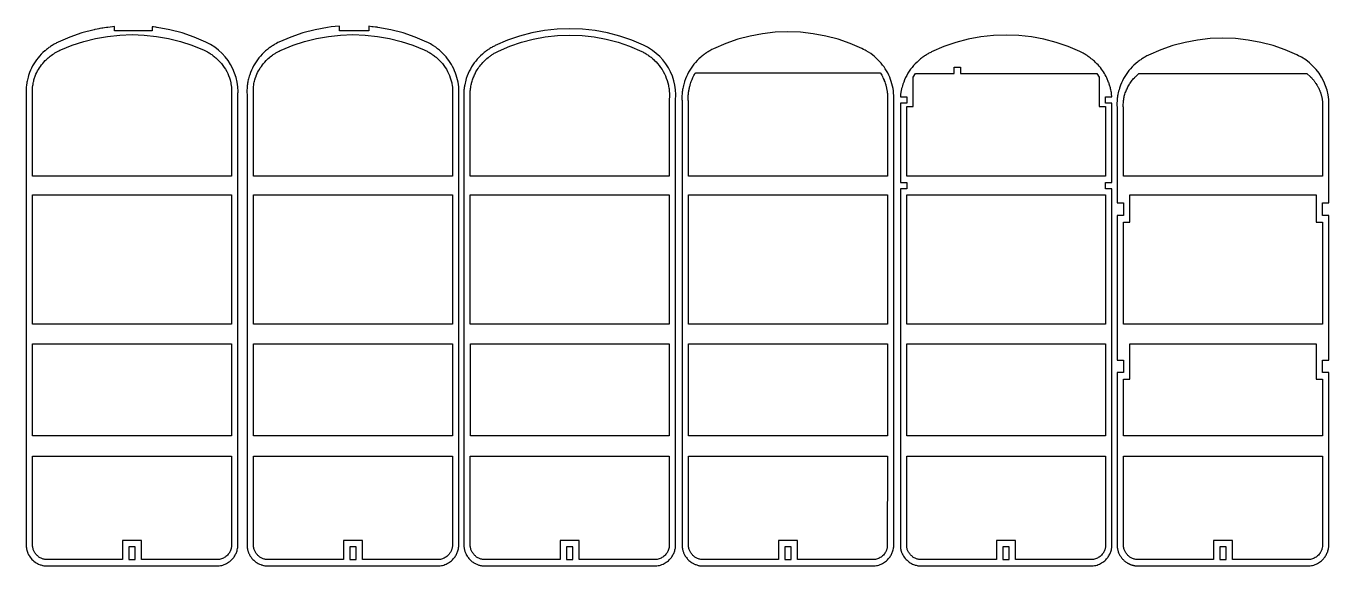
# Model space of a CAD drawing. Extents: x -0.2 to 42.7, y -68.2 to -33.5.
# Drawn here: x 16.96 to 42.67, y -68.17 to -57.53 of the extents above; entities that cross this region are included whole.
import ezdxf

# ---------------------------------------------------------------- set-up
doc = ezdxf.new("R2010")
doc.units = 0
doc.layers.get('0').update_dxf_attribs({"linetype": 'CONTINUOUS'})
doc.layers.add('SECTIONCUTEDGES', color=18, linetype='CONTINUOUS')

msp = doc.modelspace()

# ---------------------------------------------------------------- linework, layer by layer
msp.add_lwpolyline([(23.347, -68.049), (23.472, -68.049), (23.472, -67.799), (23.347, -67.799)], close=True)
at = {"layer": 'SECTIONCUTEDGES'}
for points in [[(17.207, -68.137), (17.237, -68.15), (17.251, -68.154), (17.271, -68.16), (17.285, -68.164), (17.294, -68.166), (17.313, -68.17), (17.332, -68.172), (17.344, -68.173), (17.354, -68.174), (20.749, -68.174), (20.772, -68.172), (20.796, -68.168), (20.821, -68.163), (20.845, -68.157), (20.869, -68.149), (20.892, -68.139), (20.915, -68.128), (20.937, -68.116), (20.958, -68.103), (20.978, -68.088), (20.997, -68.072), (21.016, -68.055), (21.033, -68.037), (21.045, -68.022), (21.057, -68.008), (21.067, -67.993), (21.078, -67.977), (21.087, -67.961), (21.096, -67.944), (21.104, -67.928), (21.111, -67.91), (21.118, -67.893), (21.123, -67.875), (21.128, -67.857), (21.134, -67.829), (21.137, -67.809), (21.138, -67.797), (21.139, -58.923), (21.14, -58.892), (21.142, -58.852), (21.143, -58.829), (21.143, -58.816), (21.138, -58.723), (21.125, -58.631), (21.105, -58.541), (21.076, -58.452), (21.04, -58.367), (20.997, -58.284), (20.947, -58.206), (20.891, -58.132), (20.828, -58.064), (20.76, -58.001), (20.686, -57.944), (20.601, -57.89), (20.587, -57.882), (20.545, -57.86), (20.51, -57.843), (20.278, -57.744), (20.041, -57.662), (19.798, -57.598), (19.549, -57.552), (19.543, -57.551), (19.518, -57.548), (19.475, -57.544), (19.446, -57.541), (19.446, -57.621), (18.707, -57.621), (18.707, -57.535), (18.667, -57.54), (18.573, -57.551), (18.546, -57.555), (18.509, -57.56), (18.472, -57.566), (18.453, -57.569), (18.416, -57.575), (18.398, -57.579), (18.361, -57.586), (18.314, -57.596), (18.304, -57.598), (18.062, -57.662), (17.824, -57.744), (17.594, -57.843), (17.581, -57.849), (17.563, -57.858), (17.546, -57.867), (17.529, -57.876), (17.512, -57.886), (17.494, -57.896), (17.478, -57.906), (17.461, -57.917), (17.444, -57.928), (17.428, -57.939), (17.412, -57.95), (17.395, -57.962), (17.38, -57.974), (17.364, -57.986), (17.334, -58.011), (17.33, -58.015), (17.293, -58.048), (17.259, -58.082), (17.227, -58.117), (17.196, -58.153), (17.167, -58.191), (17.14, -58.23), (17.114, -58.271), (17.09, -58.312), (17.068, -58.355), (17.048, -58.398), (17.03, -58.442), (17.011, -58.498), (17.001, -58.531), (16.993, -58.561), (16.987, -58.584), (16.981, -58.614), (16.977, -58.633), (16.975, -58.644), (16.972, -58.666), (16.97, -58.677), (16.967, -58.7), (16.965, -58.722), (16.963, -58.745), (16.962, -58.756), (16.96, -58.785), (16.96, -58.808), (16.96, -58.838), (16.96, -58.851), (16.962, -58.872), (16.963, -58.889), (16.964, -58.919), (16.964, -58.927), (16.965, -67.803), (16.966, -67.812), (16.968, -67.825), (16.969, -67.836), (16.971, -67.846), (16.974, -67.857), (16.976, -67.867), (16.979, -67.877), (16.982, -67.887), (16.986, -67.897), (16.989, -67.907), (16.993, -67.917), (16.997, -67.927), (17.002, -67.936), (17.011, -67.954), (17.013, -67.958), (17.027, -67.981), (17.042, -68.003), (17.059, -68.025), (17.077, -68.045), (17.096, -68.063), (17.116, -68.081), (17.137, -68.097), (17.16, -68.112), (17.183, -68.125)], [(21.566, -68.137), (21.592, -68.148), (21.599, -68.151), (21.61, -68.155), (21.627, -68.16), (21.643, -68.164), (21.653, -68.166), (21.671, -68.17), (21.69, -68.172), (21.702, -68.173), (21.712, -68.174), (25.108, -68.174), (25.13, -68.172), (25.155, -68.168), (25.179, -68.163), (25.204, -68.157), (25.227, -68.149), (25.251, -68.139), (25.273, -68.128), (25.295, -68.116), (25.316, -68.103), (25.336, -68.088), (25.356, -68.072), (25.374, -68.055), (25.391, -68.037), (25.404, -68.022), (25.415, -68.008), (25.426, -67.993), (25.436, -67.977), (25.446, -67.961), (25.454, -67.944), (25.462, -67.928), (25.47, -67.91), (25.476, -67.893), (25.482, -67.875), (25.487, -67.857), (25.491, -67.836), (25.494, -67.822), (25.496, -67.805), (25.497, -67.797), (25.497, -58.927), (25.498, -58.899), (25.499, -58.885), (25.501, -58.853), (25.501, -58.848), (25.502, -58.825), (25.502, -58.816), (25.5, -58.769), (25.497, -58.723), (25.491, -58.677), (25.484, -58.631), (25.474, -58.586), (25.463, -58.541), (25.45, -58.496), (25.435, -58.452), (25.418, -58.409), (25.399, -58.367), (25.378, -58.325), (25.356, -58.284), (25.332, -58.245), (25.306, -58.206), (25.278, -58.169), (25.249, -58.132), (25.219, -58.097), (25.186, -58.064), (25.153, -58.032), (25.118, -58.001), (25.082, -57.972), (25.045, -57.944), (25.002, -57.916), (24.989, -57.908), (24.969, -57.896), (24.938, -57.878), (24.888, -57.852), (24.868, -57.843), (24.637, -57.744), (24.4, -57.662), (24.157, -57.598), (23.901, -57.551), (23.887, -57.549), (23.855, -57.545), (23.808, -57.54), (23.783, -57.538), (23.723, -57.531), (23.723, -57.621), (23.147, -57.621), (23.147, -57.526), (23.061, -57.535), (22.984, -57.543), (22.911, -57.552), (22.663, -57.598), (22.42, -57.662), (22.183, -57.744), (21.946, -57.846), (21.931, -57.853), (21.905, -57.867), (21.887, -57.876), (21.87, -57.886), (21.853, -57.896), (21.836, -57.906), (21.819, -57.917), (21.803, -57.928), (21.786, -57.939), (21.77, -57.95), (21.754, -57.962), (21.738, -57.974), (21.722, -57.986), (21.702, -58.003), (21.687, -58.016), (21.651, -58.048), (21.618, -58.082), (21.585, -58.117), (21.554, -58.153), (21.525, -58.191), (21.498, -58.23), (21.472, -58.271), (21.449, -58.312), (21.427, -58.355), (21.407, -58.398), (21.389, -58.442), (21.373, -58.487), (21.363, -58.516), (21.357, -58.539), (21.349, -58.569), (21.346, -58.584), (21.339, -58.614), (21.336, -58.633), (21.332, -58.655), (21.328, -58.677), (21.326, -58.7), (21.323, -58.722), (21.322, -58.733), (21.32, -58.756), (21.319, -58.785), (21.318, -58.796), (21.318, -58.829), (21.318, -58.842), (21.32, -58.868), (21.322, -58.902), (21.323, -58.914), (21.323, -58.927), (21.323, -67.8), (21.324, -67.807), (21.325, -67.819), (21.328, -67.836), (21.33, -67.846), (21.332, -67.857), (21.335, -67.867), (21.337, -67.877), (21.341, -67.887), (21.344, -67.897), (21.348, -67.907), (21.352, -67.917), (21.356, -67.927), (21.36, -67.936), (21.366, -67.948), (21.371, -67.958), (21.385, -67.981), (21.4, -68.003), (21.417, -68.025), (21.435, -68.045), (21.454, -68.063), (21.474, -68.081), (21.496, -68.097), (21.518, -68.112), (21.541, -68.125)], [(25.867, -68.147), (25.881, -68.152), (25.895, -68.157), (25.91, -68.161), (25.924, -68.164), (25.939, -68.167), (25.954, -68.17), (25.968, -68.172), (25.991, -68.174), (29.387, -68.174), (29.409, -68.172), (29.434, -68.168), (29.459, -68.163), (29.483, -68.157), (29.507, -68.149), (29.53, -68.139), (29.552, -68.128), (29.574, -68.116), (29.595, -68.103), (29.616, -68.088), (29.635, -68.072), (29.653, -68.055), (29.671, -68.037), (29.683, -68.022), (29.694, -68.008), (29.705, -67.993), (29.715, -67.977), (29.725, -67.961), (29.733, -67.944), (29.741, -67.928), (29.749, -67.91), (29.755, -67.893), (29.761, -67.875), (29.766, -67.857), (29.77, -67.836), (29.773, -67.824), (29.775, -67.806), (29.776, -67.797), (29.776, -58.985), (29.777, -58.954), (29.78, -58.914), (29.781, -58.892), (29.781, -58.878), (29.776, -58.786), (29.763, -58.694), (29.742, -58.603), (29.714, -58.515), (29.678, -58.429), (29.635, -58.347), (29.585, -58.269), (29.528, -58.195), (29.466, -58.126), (29.397, -58.064), (29.324, -58.007), (29.244, -57.955), (29.224, -57.944), (29.2, -57.932), (29.158, -57.911), (29.147, -57.905), (28.916, -57.806), (28.679, -57.725), (28.436, -57.661), (28.189, -57.615), (27.94, -57.587), (27.689, -57.578), (27.438, -57.587), (27.189, -57.615), (26.942, -57.661), (26.699, -57.725), (26.462, -57.806), (26.22, -57.911), (26.203, -57.919), (26.184, -57.929), (26.167, -57.938), (26.149, -57.948), (26.132, -57.958), (26.115, -57.969), (26.098, -57.979), (26.082, -57.99), (26.065, -58.001), (26.049, -58.013), (26.033, -58.024), (26.017, -58.036), (26.002, -58.049), (25.973, -58.072), (25.967, -58.077), (25.931, -58.11), (25.897, -58.144), (25.864, -58.179), (25.834, -58.216), (25.805, -58.254), (25.777, -58.293), (25.752, -58.333), (25.728, -58.375), (25.706, -58.417), (25.686, -58.46), (25.668, -58.505), (25.648, -58.561), (25.638, -58.594), (25.63, -58.624), (25.623, -58.654), (25.617, -58.684), (25.613, -58.707), (25.611, -58.718), (25.608, -58.74), (25.605, -58.762), (25.602, -58.785), (25.601, -58.796), (25.599, -58.818), (25.599, -58.83), (25.598, -58.859), (25.597, -58.892), (25.598, -58.9), (25.599, -58.926), (25.601, -58.956), (25.602, -58.985), (25.602, -67.8), (25.604, -67.813), (25.605, -67.827), (25.608, -67.84), (25.61, -67.853), (25.614, -67.866), (25.617, -67.879), (25.621, -67.892), (25.626, -67.904), (25.631, -67.917), (25.636, -67.929), (25.642, -67.941), (25.648, -67.953), (25.654, -67.965), (25.664, -67.981), (25.675, -67.996), (25.686, -68.011), (25.698, -68.026), (25.71, -68.04), (25.723, -68.053), (25.737, -68.066), (25.751, -68.078), (25.765, -68.09), (25.781, -68.101), (25.796, -68.111), (25.812, -68.121), (25.826, -68.128), (25.839, -68.135), (25.853, -68.141)], [(17.089, -60.485), (17.09, -58.728), (17.093, -58.7), (17.097, -58.676), (17.101, -58.651), (17.106, -58.627), (17.11, -58.611), (17.116, -58.588), (17.123, -58.565), (17.14, -58.515), (17.156, -58.476), (17.171, -58.443), (17.188, -58.411), (17.205, -58.38), (17.224, -58.349), (17.245, -58.32), (17.266, -58.29), (17.289, -58.262), (17.313, -58.235), (17.338, -58.208), (17.356, -58.191), (17.361, -58.185), (17.385, -58.163), (17.399, -58.151), (17.414, -58.139), (17.436, -58.121), (17.458, -58.105), (17.48, -58.089), (17.505, -58.072), (17.515, -58.065), (17.53, -58.056), (17.556, -58.041), (17.566, -58.035), (17.592, -58.021), (17.608, -58.013), (17.628, -58.003), (17.644, -57.996), (17.869, -57.904), (18.098, -57.829), (18.332, -57.771), (18.57, -57.729), (18.81, -57.703), (19.051, -57.695), (19.293, -57.703), (19.533, -57.729), (19.771, -57.771), (20.005, -57.829), (20.233, -57.904), (20.475, -58.003), (20.504, -58.017), (20.524, -58.028), (20.541, -58.037), (20.558, -58.047), (20.575, -58.057), (20.591, -58.068), (20.608, -58.078), (20.624, -58.089), (20.64, -58.101), (20.655, -58.112), (20.671, -58.124), (20.686, -58.136), (20.703, -58.15), (20.72, -58.165), (20.754, -58.197), (20.787, -58.231), (20.817, -58.266), (20.846, -58.302), (20.872, -58.34), (20.897, -58.379), (20.919, -58.419), (20.939, -58.46), (20.957, -58.502), (20.973, -58.545), (20.987, -58.589), (21, -58.645), (21.004, -58.662), (21.01, -58.697), (21.014, -58.73), (21.014, -60.485)], [(21.448, -60.485), (21.448, -58.729), (21.449, -58.717), (21.453, -58.692), (21.454, -58.684), (21.458, -58.659), (21.463, -58.635), (21.469, -58.611), (21.475, -58.588), (21.482, -58.565), (21.483, -58.56), (21.499, -58.515), (21.501, -58.509), (21.515, -58.476), (21.53, -58.443), (21.546, -58.411), (21.564, -58.38), (21.583, -58.349), (21.603, -58.32), (21.624, -58.29), (21.647, -58.262), (21.671, -58.235), (21.7, -58.204), (21.719, -58.185), (21.74, -58.167), (21.762, -58.148), (21.779, -58.133), (21.801, -58.116), (21.824, -58.099), (21.839, -58.089), (21.864, -58.072), (21.874, -58.065), (21.889, -58.056), (21.914, -58.041), (21.929, -58.032), (21.956, -58.019), (21.977, -58.008), (21.997, -57.998), (22.228, -57.904), (22.456, -57.829), (22.69, -57.771), (22.928, -57.729), (23.168, -57.703), (23.41, -57.695), (23.651, -57.703), (23.892, -57.729), (24.129, -57.771), (24.363, -57.829), (24.592, -57.904), (24.817, -57.996), (24.827, -58), (24.844, -58.008), (24.859, -58.016), (24.873, -58.023), (24.891, -58.033), (24.908, -58.042), (24.925, -58.052), (24.941, -58.062), (24.958, -58.073), (24.974, -58.084), (24.99, -58.095), (25.006, -58.106), (25.021, -58.118), (25.037, -58.13), (25.052, -58.142), (25.063, -58.152), (25.079, -58.166), (25.113, -58.197), (25.145, -58.231), (25.176, -58.266), (25.204, -58.302), (25.231, -58.34), (25.255, -58.379), (25.278, -58.419), (25.298, -58.46), (25.316, -58.502), (25.332, -58.545), (25.345, -58.589), (25.359, -58.645), (25.363, -58.668), (25.367, -58.692), (25.369, -58.701), (25.372, -58.729), (25.372, -60.485)], [(25.727, -60.485), (25.722, -58.883), (25.722, -58.866), (25.724, -58.843), (25.727, -58.801), (25.729, -58.784), (25.732, -58.76), (25.736, -58.736), (25.74, -58.712), (25.745, -58.688), (25.75, -58.664), (25.753, -58.652), (25.759, -58.631), (25.765, -58.61), (25.771, -58.589), (25.778, -58.569), (25.785, -58.548), (25.793, -58.528), (25.802, -58.508), (25.81, -58.488), (25.82, -58.469), (25.829, -58.45), (25.839, -58.43), (25.85, -58.412), (25.865, -58.386), (25.881, -58.362), (25.897, -58.338), (25.915, -58.314), (25.933, -58.291), (25.951, -58.268), (25.971, -58.247), (25.991, -58.225), (26.012, -58.205), (26.033, -58.185), (26.055, -58.166), (26.078, -58.147), (26.091, -58.137), (26.104, -58.127), (26.117, -58.117), (26.131, -58.108), (26.144, -58.098), (26.158, -58.089), (26.172, -58.08), (26.186, -58.072), (26.2, -58.063), (26.214, -58.055), (26.229, -58.047), (26.259, -58.031), (26.282, -58.02), (26.507, -57.923), (26.736, -57.844), (26.969, -57.783), (27.207, -57.738), (27.447, -57.712), (27.689, -57.703), (27.931, -57.712), (28.171, -57.738), (28.409, -57.783), (28.642, -57.844), (28.871, -57.923), (29.11, -58.026), (29.13, -58.036), (29.144, -58.044), (29.161, -58.053), (29.178, -58.063), (29.195, -58.074), (29.212, -58.084), (29.229, -58.095), (29.245, -58.106), (29.261, -58.118), (29.277, -58.13), (29.293, -58.142), (29.308, -58.155), (29.323, -58.167), (29.353, -58.194), (29.358, -58.198), (29.392, -58.232), (29.424, -58.267), (29.455, -58.304), (29.483, -58.342), (29.51, -58.382), (29.534, -58.423), (29.557, -58.465), (29.577, -58.509), (29.595, -58.553), (29.611, -58.598), (29.624, -58.644), (29.635, -58.69), (29.641, -58.716), (29.645, -58.743), (29.648, -58.764), (29.651, -58.791), (29.654, -58.818), (29.655, -58.847), (29.656, -58.864), (29.656, -58.891), (29.656, -58.914), (29.652, -58.976), (29.651, -58.99), (29.651, -60.485)], [(30.166, -68.144), (30.18, -68.149), (30.194, -68.154), (30.208, -68.159), (30.223, -68.163), (30.237, -68.166), (30.252, -68.169), (30.266, -68.171), (30.281, -68.173), (30.297, -68.174), (33.693, -68.174), (33.715, -68.172), (33.74, -68.168), (33.764, -68.163), (33.788, -68.157), (33.812, -68.149), (33.835, -68.139), (33.858, -68.128), (33.88, -68.116), (33.901, -68.103), (33.921, -68.088), (33.941, -68.072), (33.959, -68.055), (33.976, -68.037), (33.988, -68.022), (34, -68.008), (34.011, -67.993), (34.021, -67.977), (34.03, -67.961), (34.039, -67.944), (34.047, -67.928), (34.054, -67.91), (34.061, -67.893), (34.066, -67.875), (34.071, -67.857), (34.078, -67.827), (34.08, -67.817), (34.082, -67.797), (34.082, -59.047), (34.083, -59.02), (34.086, -58.978), (34.086, -58.955), (34.086, -58.941), (34.085, -58.894), (34.081, -58.848), (34.076, -58.802), (34.069, -58.756), (34.059, -58.711), (34.048, -58.666), (34.035, -58.621), (34.02, -58.577), (34.003, -58.534), (33.984, -58.491), (33.963, -58.45), (33.941, -58.409), (33.916, -58.37), (33.891, -58.331), (33.863, -58.294), (33.834, -58.257), (33.803, -58.222), (33.771, -58.189), (33.738, -58.157), (33.703, -58.126), (33.667, -58.097), (33.629, -58.069), (33.585, -58.04), (33.537, -58.011), (33.517, -58), (33.487, -57.985), (33.452, -57.968), (33.222, -57.869), (32.984, -57.787), (32.742, -57.723), (32.495, -57.677), (32.245, -57.649), (31.995, -57.64), (31.744, -57.649), (31.494, -57.677), (31.248, -57.723), (31.005, -57.787), (30.768, -57.869), (30.523, -57.975), (30.494, -57.989), (30.472, -58.001), (30.455, -58.011), (30.438, -58.021), (30.421, -58.031), (30.404, -58.042), (30.387, -58.053), (30.371, -58.064), (30.355, -58.075), (30.339, -58.087), (30.323, -58.099), (30.307, -58.111), (30.288, -58.127), (30.273, -58.14), (30.236, -58.173), (30.202, -58.207), (30.17, -58.242), (30.139, -58.278), (30.11, -58.316), (30.083, -58.355), (30.057, -58.396), (30.033, -58.437), (30.011, -58.48), (29.992, -58.523), (29.974, -58.567), (29.955, -58.619), (29.944, -58.656), (29.94, -58.671), (29.932, -58.701), (29.925, -58.732), (29.92, -58.758), (29.917, -58.78), (29.913, -58.802), (29.91, -58.825), (29.908, -58.847), (29.906, -58.869), (29.904, -58.898), (29.903, -58.915), (29.903, -58.944), (29.903, -58.971), (29.905, -58.997), (29.907, -59.027), (29.908, -59.052), (29.908, -67.797), (29.908, -67.806), (29.909, -67.813), (29.911, -67.827), (29.913, -67.84), (29.916, -67.853), (29.919, -67.866), (29.923, -67.879), (29.927, -67.892), (29.931, -67.904), (29.936, -67.917), (29.942, -67.929), (29.947, -67.941), (29.953, -67.953), (29.96, -67.965), (29.97, -67.981), (29.98, -67.996), (29.991, -68.011), (30.003, -68.026), (30.016, -68.04), (30.029, -68.053), (30.042, -68.066), (30.056, -68.078), (30.071, -68.09), (30.086, -68.101), (30.102, -68.111), (30.118, -68.121), (30.131, -68.128), (30.138, -68.131), (30.152, -68.138)], [(34.495, -68.153), (34.508, -68.157), (34.527, -68.162), (34.543, -68.166), (34.557, -68.169), (34.576, -68.172), (34.581, -68.172), (34.6, -68.174), (34.602, -68.174), (37.998, -68.174), (38.02, -68.172), (38.045, -68.168), (38.07, -68.163), (38.094, -68.157), (38.118, -68.149), (38.141, -68.139), (38.164, -68.128), (38.185, -68.116), (38.207, -68.103), (38.227, -68.088), (38.246, -68.072), (38.265, -68.055), (38.282, -68.037), (38.294, -68.022), (38.305, -68.008), (38.316, -67.993), (38.326, -67.977), (38.336, -67.961), (38.345, -67.944), (38.353, -67.928), (38.36, -67.91), (38.366, -67.893), (38.372, -67.875), (38.377, -67.857), (38.383, -67.827), (38.385, -67.814), (38.387, -67.8), (38.387, -67.797), (38.387, -60.733), (38.262, -60.733), (38.262, -60.608), (38.387, -60.608), (38.388, -59.046), (38.262, -59.046), (38.262, -58.921), (38.388, -58.921), (38.386, -58.909), (38.383, -58.873), (38.38, -58.856), (38.378, -58.835), (38.374, -58.814), (38.373, -58.807), (38.368, -58.785), (38.363, -58.764), (38.359, -58.745), (38.354, -58.727), (38.348, -58.709), (38.343, -58.691), (38.337, -58.673), (38.331, -58.655), (38.324, -58.637), (38.317, -58.619), (38.31, -58.602), (38.303, -58.584), (38.295, -58.567), (38.287, -58.55), (38.272, -58.519), (38.256, -58.488), (38.239, -58.459), (38.22, -58.429), (38.201, -58.401), (38.181, -58.373), (38.16, -58.345), (38.138, -58.319), (38.115, -58.293), (38.092, -58.268), (38.067, -58.243), (38.042, -58.22), (38.022, -58.202), (38.003, -58.186), (37.982, -58.169), (37.961, -58.153), (37.94, -58.138), (37.919, -58.123), (37.897, -58.108), (37.875, -58.094), (37.853, -58.08), (37.841, -58.074), (37.818, -58.061), (37.795, -58.049), (37.758, -58.03), (37.527, -57.931), (37.29, -57.85), (37.047, -57.786), (36.801, -57.74), (36.551, -57.712), (36.3, -57.703), (36.049, -57.712), (35.8, -57.74), (35.553, -57.786), (35.311, -57.85), (35.073, -57.931), (34.83, -58.036), (34.812, -58.045), (34.795, -58.054), (34.778, -58.063), (34.76, -58.073), (34.743, -58.083), (34.726, -58.093), (34.71, -58.104), (34.693, -58.115), (34.677, -58.126), (34.66, -58.138), (34.644, -58.149), (34.628, -58.161), (34.613, -58.174), (34.596, -58.187), (34.577, -58.203), (34.542, -58.235), (34.508, -58.269), (34.476, -58.304), (34.445, -58.341), (34.416, -58.379), (34.388, -58.418), (34.363, -58.458), (34.339, -58.5), (34.317, -58.542), (34.297, -58.585), (34.279, -58.63), (34.263, -58.675), (34.253, -58.706), (34.246, -58.731), (34.239, -58.76), (34.237, -58.767), (34.23, -58.797), (34.225, -58.827), (34.223, -58.836), (34.218, -58.87), (34.215, -58.905), (34.213, -58.921), (34.338, -58.921), (34.338, -59.046), (34.213, -59.046), (34.213, -60.608), (34.338, -60.608), (34.338, -60.733), (34.213, -60.733), (34.213, -67.8), (34.215, -67.812), (34.216, -67.825), (34.218, -67.836), (34.22, -67.846), (34.222, -67.857), (34.225, -67.867), (34.228, -67.877), (34.231, -67.887), (34.234, -67.897), (34.238, -67.907), (34.242, -67.917), (34.246, -67.927), (34.25, -67.936), (34.262, -67.958), (34.276, -67.981), (34.291, -68.003), (34.307, -68.025), (34.325, -68.045), (34.345, -68.063), (34.365, -68.081), (34.386, -68.097), (34.409, -68.112), (34.432, -68.125), (34.456, -68.137)], [(38.79, -68.158), (38.798, -68.16), (38.807, -68.162), (38.815, -68.164), (38.823, -68.166), (38.831, -68.168), (38.84, -68.169), (38.848, -68.171), (38.857, -68.172), (38.865, -68.173), (38.879, -68.174), (42.277, -68.174), (42.3, -68.172), (42.324, -68.168), (42.349, -68.163), (42.373, -68.157), (42.397, -68.149), (42.42, -68.139), (42.443, -68.128), (42.465, -68.116), (42.486, -68.103), (42.506, -68.088), (42.525, -68.072), (42.544, -68.055), (42.561, -68.037), (42.573, -68.022), (42.585, -68.008), (42.595, -67.993), (42.606, -67.977), (42.615, -67.961), (42.624, -67.944), (42.632, -67.928), (42.639, -67.91), (42.646, -67.893), (42.651, -67.875), (42.656, -67.857), (42.661, -67.834), (42.664, -67.817), (42.666, -67.801), (42.666, -67.797), (42.666, -64.362), (42.543, -64.362), (42.543, -64.113), (42.666, -64.113), (42.666, -61.264), (42.543, -61.264), (42.543, -61.015), (42.666, -61.015), (42.667, -59.173), (42.667, -59.164), (42.668, -59.133), (42.67, -59.101), (42.671, -59.079), (42.671, -59.066), (42.666, -58.973), (42.653, -58.881), (42.633, -58.79), (42.604, -58.702), (42.568, -58.616), (42.525, -58.534), (42.475, -58.456), (42.419, -58.382), (42.356, -58.314), (42.288, -58.251), (42.214, -58.194), (42.131, -58.141), (42.115, -58.132), (42.073, -58.11), (42.037, -58.093), (41.806, -57.994), (41.569, -57.912), (41.326, -57.848), (41.08, -57.802), (40.83, -57.774), (40.579, -57.765), (40.329, -57.774), (40.079, -57.802), (39.832, -57.848), (39.59, -57.912), (39.352, -57.994), (39.112, -58.097), (39.096, -58.105), (39.077, -58.115), (39.057, -58.126), (39.04, -58.136), (39.022, -58.146), (39.006, -58.156), (38.989, -58.167), (38.972, -58.177), (38.956, -58.189), (38.939, -58.2), (38.923, -58.212), (38.908, -58.224), (38.892, -58.236), (38.865, -58.259), (38.86, -58.263), (38.821, -58.298), (38.787, -58.331), (38.755, -58.367), (38.724, -58.403), (38.695, -58.441), (38.668, -58.48), (38.642, -58.521), (38.618, -58.562), (38.596, -58.604), (38.576, -58.648), (38.558, -58.692), (38.539, -58.748), (38.529, -58.781), (38.521, -58.811), (38.513, -58.841), (38.507, -58.872), (38.505, -58.883), (38.501, -58.905), (38.498, -58.927), (38.495, -58.95), (38.493, -58.972), (38.491, -58.994), (38.489, -59.023), (38.488, -59.035), (38.488, -59.063), (38.488, -59.079), (38.488, -59.101), (38.489, -59.113), (38.49, -59.13), (38.492, -59.16), (38.492, -59.177), (38.492, -61.015), (38.616, -61.015), (38.616, -61.264), (38.492, -61.264), (38.492, -64.113), (38.616, -64.113), (38.616, -64.362), (38.492, -64.362), (38.493, -67.802), (38.494, -67.81), (38.496, -67.828), (38.499, -67.842), (38.502, -67.857), (38.505, -67.871), (38.509, -67.885), (38.514, -67.899), (38.519, -67.913), (38.525, -67.927), (38.531, -67.94), (38.538, -67.953), (38.545, -67.966), (38.553, -67.978), (38.561, -67.991), (38.57, -68.004), (38.58, -68.016), (38.589, -68.028), (38.6, -68.039), (38.61, -68.05), (38.621, -68.061), (38.633, -68.071), (38.644, -68.081), (38.656, -68.09), (38.669, -68.099), (38.681, -68.108), (38.689, -68.112), (38.696, -68.117), (38.704, -68.121), (38.711, -68.125), (38.719, -68.129), (38.726, -68.133), (38.734, -68.137), (38.742, -68.14), (38.75, -68.144), (38.758, -68.147), (38.766, -68.15), (38.774, -68.153), (38.782, -68.155)], [(34.338, -60.485), (34.338, -59.115), (34.463, -59.115), (34.463, -58.534), (34.509, -58.461), (35.274, -58.461), (35.274, -58.336), (35.399, -58.336), (35.399, -58.461), (38.091, -58.461), (38.137, -58.534), (38.137, -59.115), (38.263, -59.115), (38.262, -60.485)], [(30.033, -60.485), (30.033, -59.049), (30.032, -59.036), (30.03, -59.007), (30.029, -58.99), (30.028, -58.978), (30.027, -58.953), (30.028, -58.935), (30.028, -58.917), (30.028, -58.908), (30.029, -58.889), (30.031, -58.871), (30.032, -58.854), (30.035, -58.828), (30.038, -58.811), (30.04, -58.794), (30.043, -58.777), (30.047, -58.761), (30.05, -58.744), (30.054, -58.728), (30.058, -58.711), (30.063, -58.695), (30.067, -58.678), (30.072, -58.662), (30.08, -58.638), (30.086, -58.621), (30.093, -58.604), (30.096, -58.596), (30.103, -58.58), (30.11, -58.563), (30.12, -58.541), (30.126, -58.529), (30.139, -58.504), (30.152, -58.48), (30.166, -58.455), (30.168, -58.452), (30.17, -58.449), (30.172, -58.448), (30.172, -58.448), (33.817, -58.448), (33.818, -58.449), (33.82, -58.451), (33.823, -58.454), (33.846, -58.496), (33.858, -58.519), (33.87, -58.544), (33.878, -58.561), (33.883, -58.572), (33.892, -58.594), (33.897, -58.605), (33.905, -58.628), (33.913, -58.65), (33.917, -58.662), (33.924, -58.685), (33.927, -58.697), (33.931, -58.71), (33.934, -58.723), (33.937, -58.735), (33.94, -58.748), (33.943, -58.761), (33.945, -58.774), (33.948, -58.787), (33.95, -58.8), (33.952, -58.813), (33.954, -58.826), (33.955, -58.839), (33.957, -58.858), (33.959, -58.877), (33.96, -58.896), (33.961, -58.905), (33.961, -58.924), (33.962, -58.943), (33.962, -58.965), (33.96, -58.99), (33.958, -59.015), (33.958, -59.031), (33.957, -59.052), (33.957, -60.485)], [(38.617, -60.485), (38.617, -59.177), (38.616, -59.154), (38.616, -59.142), (38.615, -59.131), (38.613, -59.112), (38.612, -59.092), (38.613, -59.063), (38.614, -59.037), (38.615, -59.026), (38.616, -59.012), (38.618, -58.993), (38.621, -58.974), (38.624, -58.955), (38.626, -58.946), (38.629, -58.928), (38.633, -58.909), (38.639, -58.887), (38.645, -58.866), (38.652, -58.844), (38.66, -58.823), (38.668, -58.802), (38.677, -58.782), (38.686, -58.762), (38.695, -58.742), (38.705, -58.723), (38.716, -58.704), (38.726, -58.685), (38.738, -58.667), (38.75, -58.649), (38.762, -58.631), (38.775, -58.613), (38.788, -58.596), (38.802, -58.579), (38.817, -58.561), (38.831, -58.546), (38.842, -58.534), (38.852, -58.524), (38.922, -58.461), (42.237, -58.461), (42.306, -58.524), (42.325, -58.543), (42.333, -58.552), (42.341, -58.561), (42.349, -58.571), (42.357, -58.58), (42.365, -58.589), (42.373, -58.599), (42.38, -58.609), (42.388, -58.619), (42.395, -58.629), (42.402, -58.639), (42.409, -58.649), (42.416, -58.659), (42.422, -58.669), (42.429, -58.68), (42.435, -58.69), (42.441, -58.701), (42.447, -58.712), (42.453, -58.722), (42.459, -58.733), (42.465, -58.744), (42.47, -58.755), (42.475, -58.766), (42.48, -58.777), (42.485, -58.789), (42.49, -58.799), (42.494, -58.81), (42.498, -58.821), (42.502, -58.832), (42.506, -58.843), (42.51, -58.854), (42.513, -58.865), (42.516, -58.876), (42.52, -58.888), (42.523, -58.899), (42.525, -58.91), (42.528, -58.921), (42.531, -58.933), (42.533, -58.944), (42.535, -58.956), (42.537, -58.967), (42.539, -58.978), (42.54, -58.99), (42.542, -59.002), (42.543, -59.013), (42.544, -59.025), (42.545, -59.036), (42.546, -59.048), (42.546, -59.066), (42.546, -59.088), (42.546, -59.117), (42.542, -59.174), (42.542, -60.485)], [(17.089, -63.408), (17.089, -60.857), (21.014, -60.857), (21.014, -63.408)], [(21.448, -63.408), (21.448, -60.856), (25.372, -60.857), (25.372, -63.408)], [(25.727, -63.408), (25.727, -60.857), (29.651, -60.857), (29.651, -63.408)], [(30.033, -63.408), (30.033, -60.857), (33.957, -60.857), (33.957, -63.408)], [(34.338, -63.408), (34.338, -60.857), (38.262, -60.857), (38.262, -63.408)], [(38.617, -63.408), (38.617, -61.392), (38.742, -61.392), (38.742, -60.857), (42.417, -60.857), (42.417, -61.392), (42.542, -61.392), (42.542, -63.408)], [(17.089, -65.605), (17.089, -63.794), (21.014, -63.794), (21.014, -65.605)], [(21.448, -65.605), (21.448, -63.794), (25.372, -63.794), (25.372, -65.605)], [(25.729, -65.605), (25.729, -63.794), (29.651, -63.794), (29.651, -65.605)], [(30.033, -65.605), (30.033, -63.794), (33.957, -63.794), (33.957, -65.605)], [(34.338, -65.605), (34.338, -63.794), (38.262, -63.794), (38.262, -65.605)], [(38.617, -65.605), (38.617, -64.49), (38.742, -64.49), (38.742, -63.794), (42.417, -63.794), (42.417, -64.49), (42.542, -64.49), (42.542, -65.605)], [(17.255, -68.022), (17.241, -68.014), (17.227, -68.006), (17.214, -67.998), (17.201, -67.988), (17.189, -67.978), (17.177, -67.968), (17.166, -67.956), (17.155, -67.944), (17.145, -67.931), (17.136, -67.918), (17.128, -67.905), (17.12, -67.891), (17.113, -67.876), (17.107, -67.862), (17.102, -67.847), (17.097, -67.831), (17.094, -67.816), (17.091, -67.799), (17.089, -67.789), (17.089, -66.008), (21.014, -66.009), (21.014, -67.788), (21.013, -67.796), (21.011, -67.806), (21.01, -67.814), (21.008, -67.824), (21.006, -67.834), (21.003, -67.844), (21, -67.854), (20.996, -67.864), (20.992, -67.874), (20.988, -67.884), (20.983, -67.893), (20.978, -67.902), (20.973, -67.911), (20.967, -67.92), (20.961, -67.929), (20.948, -67.945), (20.935, -67.96), (20.92, -67.974), (20.905, -67.986), (20.889, -67.998), (20.872, -68.009), (20.854, -68.019), (20.836, -68.027), (20.817, -68.034), (20.798, -68.04), (20.778, -68.044), (20.753, -68.048), (20.745, -68.049), (20.742, -68.049), (19.239, -68.049), (19.239, -67.674), (18.864, -67.674), (18.864, -68.049), (17.355, -68.049), (17.347, -68.048), (17.33, -68.045), (17.314, -68.042), (17.299, -68.038), (17.284, -68.034), (17.269, -68.028)], [(21.628, -68.028), (21.613, -68.022), (21.599, -68.014), (21.585, -68.006), (21.572, -67.998), (21.559, -67.988), (21.547, -67.978), (21.535, -67.968), (21.524, -67.956), (21.514, -67.944), (21.504, -67.931), (21.495, -67.918), (21.486, -67.905), (21.479, -67.891), (21.472, -67.876), (21.465, -67.862), (21.46, -67.847), (21.456, -67.831), (21.452, -67.816), (21.449, -67.796), (21.448, -67.788), (21.448, -66.009), (25.372, -66.009), (25.372, -67.788), (25.372, -67.793), (25.371, -67.801), (25.369, -67.814), (25.367, -67.824), (25.364, -67.834), (25.361, -67.844), (25.358, -67.854), (25.355, -67.864), (25.351, -67.874), (25.346, -67.884), (25.342, -67.893), (25.337, -67.902), (25.331, -67.911), (25.325, -67.92), (25.319, -67.929), (25.307, -67.945), (25.293, -67.96), (25.279, -67.974), (25.263, -67.986), (25.247, -67.998), (25.23, -68.009), (25.212, -68.019), (25.194, -68.027), (25.175, -68.034), (25.156, -68.04), (25.136, -68.044), (25.116, -68.048), (25.107, -68.049), (25.1, -68.049), (23.597, -68.049), (23.597, -67.674), (23.222, -67.674), (23.222, -68.049), (21.717, -68.049), (21.704, -68.048), (21.688, -68.045), (21.673, -68.042), (21.658, -68.038), (21.642, -68.034)], [(25.907, -68.028), (25.892, -68.022), (25.878, -68.014), (25.864, -68.006), (25.851, -67.998), (25.838, -67.988), (25.826, -67.978), (25.814, -67.968), (25.803, -67.956), (25.793, -67.944), (25.783, -67.931), (25.774, -67.918), (25.765, -67.905), (25.758, -67.891), (25.751, -67.876), (25.745, -67.862), (25.739, -67.847), (25.735, -67.831), (25.731, -67.816), (25.728, -67.795), (25.727, -67.789), (25.727, -66.009), (29.651, -66.009), (29.651, -67.795), (29.649, -67.806), (29.648, -67.814), (29.646, -67.824), (29.643, -67.834), (29.641, -67.844), (29.637, -67.854), (29.634, -67.864), (29.63, -67.874), (29.625, -67.884), (29.621, -67.893), (29.616, -67.902), (29.61, -67.912), (29.605, -67.92), (29.598, -67.929), (29.586, -67.945), (29.572, -67.96), (29.558, -67.974), (29.542, -67.987), (29.526, -67.998), (29.509, -68.009), (29.492, -68.019), (29.473, -68.027), (29.454, -68.034), (29.435, -68.04), (29.416, -68.044), (29.388, -68.048), (29.379, -68.049), (27.876, -68.049), (27.876, -67.674), (27.502, -67.674), (27.502, -68.049), (25.998, -68.049), (25.986, -68.048), (25.968, -68.045), (25.952, -68.042), (25.937, -68.038), (25.922, -68.034)], [(30.227, -68.034), (30.212, -68.028), (30.198, -68.022), (30.184, -68.014), (30.17, -68.006), (30.157, -67.998), (30.144, -67.988), (30.132, -67.978), (30.12, -67.968), (30.109, -67.956), (30.098, -67.944), (30.089, -67.931), (30.079, -67.918), (30.071, -67.905), (30.063, -67.891), (30.056, -67.876), (30.05, -67.862), (30.045, -67.847), (30.04, -67.831), (30.037, -67.816), (30.034, -67.799), (30.033, -67.788), (30.033, -66.009), (33.957, -66.009), (33.956, -67.792), (33.955, -67.803), (33.954, -67.808), (33.951, -67.824), (33.949, -67.834), (33.946, -67.844), (33.943, -67.854), (33.939, -67.864), (33.935, -67.874), (33.931, -67.884), (33.926, -67.893), (33.921, -67.902), (33.916, -67.911), (33.91, -67.92), (33.904, -67.929), (33.892, -67.945), (33.878, -67.96), (33.864, -67.974), (33.848, -67.986), (33.832, -67.998), (33.815, -68.009), (33.797, -68.019), (33.779, -68.027), (33.76, -68.034), (33.741, -68.04), (33.721, -68.044), (33.698, -68.048), (33.687, -68.049), (32.182, -68.049), (32.182, -67.674), (31.807, -67.674), (31.807, -68.049), (30.302, -68.049), (30.293, -68.048), (30.273, -68.045), (30.258, -68.042), (30.242, -68.038)], [(34.579, -68.045), (34.563, -68.042), (34.548, -68.038), (34.533, -68.034), (34.518, -68.028), (34.503, -68.022), (34.489, -68.014), (34.476, -68.006), (34.462, -67.998), (34.45, -67.988), (34.437, -67.978), (34.426, -67.968), (34.415, -67.956), (34.404, -67.944), (34.394, -67.931), (34.385, -67.918), (34.377, -67.905), (34.369, -67.891), (34.362, -67.876), (34.356, -67.862), (34.351, -67.847), (34.346, -67.831), (34.342, -67.816), (34.339, -67.794), (34.338, -67.788), (34.338, -66.009), (38.262, -66.009), (38.262, -67.792), (38.261, -67.799), (38.26, -67.81), (38.257, -67.824), (38.255, -67.834), (38.252, -67.844), (38.249, -67.854), (38.245, -67.864), (38.241, -67.874), (38.237, -67.884), (38.232, -67.893), (38.227, -67.902), (38.222, -67.911), (38.216, -67.92), (38.21, -67.929), (38.197, -67.945), (38.184, -67.96), (38.169, -67.974), (38.154, -67.986), (38.137, -67.998), (38.12, -68.009), (38.103, -68.019), (38.084, -68.027), (38.066, -68.034), (38.046, -68.04), (38.027, -68.044), (38.005, -68.048), (37.994, -68.049), (37.99, -68.049), (36.488, -68.049), (36.488, -67.674), (36.113, -67.674), (36.113, -68.049), (34.607, -68.049), (34.595, -68.048)], [(38.885, -68.049), (38.874, -68.048), (38.858, -68.045), (38.842, -68.042), (38.827, -68.038), (38.812, -68.034), (38.797, -68.028), (38.783, -68.022), (38.768, -68.014), (38.755, -68.006), (38.742, -67.998), (38.729, -67.988), (38.717, -67.978), (38.705, -67.968), (38.694, -67.956), (38.683, -67.944), (38.673, -67.931), (38.664, -67.918), (38.656, -67.905), (38.648, -67.891), (38.641, -67.876), (38.635, -67.862), (38.63, -67.847), (38.625, -67.831), (38.622, -67.816), (38.618, -67.796), (38.618, -67.792), (38.617, -67.788), (38.617, -66.009), (42.542, -66.009), (42.541, -67.789), (42.538, -67.814), (42.536, -67.824), (42.534, -67.834), (42.531, -67.844), (42.528, -67.854), (42.524, -67.864), (42.52, -67.874), (42.516, -67.884), (42.511, -67.893), (42.506, -67.902), (42.501, -67.911), (42.495, -67.92), (42.489, -67.929), (42.476, -67.945), (42.463, -67.96), (42.448, -67.974), (42.433, -67.986), (42.417, -67.998), (42.4, -68.009), (42.382, -68.019), (42.364, -68.027), (42.345, -68.034), (42.326, -68.04), (42.306, -68.044), (42.286, -68.048), (42.271, -68.049), (40.767, -68.049), (40.767, -67.674), (40.392, -67.674), (40.392, -68.049)], [(18.989, -68.049), (19.114, -68.049), (19.114, -67.799), (18.989, -67.799)], [(27.627, -68.049), (27.752, -68.049), (27.752, -67.799), (27.627, -67.799)], [(31.932, -68.049), (32.057, -68.049), (32.057, -67.799), (31.932, -67.799)], [(36.238, -68.049), (36.363, -68.049), (36.363, -67.799), (36.238, -67.799)], [(40.517, -68.049), (40.642, -68.049), (40.642, -67.799), (40.517, -67.799)]]:
    msp.add_lwpolyline(points, close=True, dxfattribs=at)

doc.saveas('drawing.dxf')
